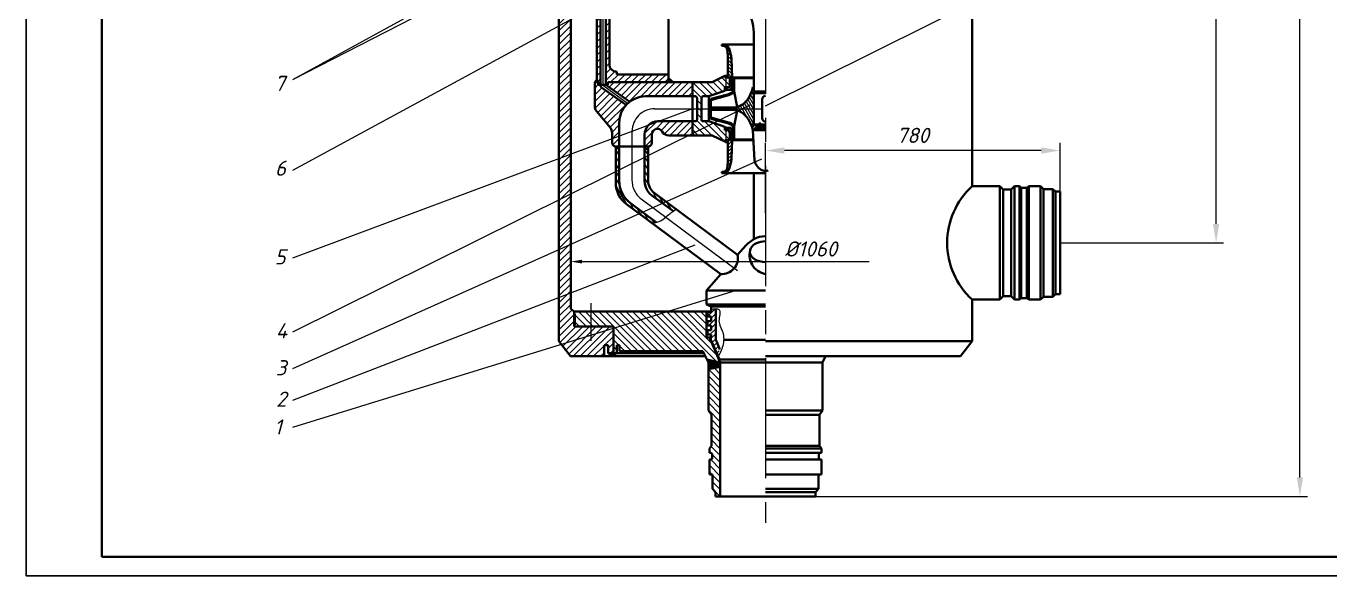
# Model space of a CAD drawing. Header units: millimetres. Extents: x 2879 to 23145, y -3142 to 6314.
# Drawn here: x 22546.3 to 22891.3, y -3142.4 to -2997.1 of the extents above; entities that cross this region are included whole.
import ezdxf

# ---------------------------------------------------------------- set-up
doc = ezdxf.new("R2010")
doc.units = ezdxf.units.MM
doc.linetypes.add('осевая', pattern=[50.8, 31.75, -6.35, 6.35, -6.35])
doc.layers.get('0').update_dxf_attribs({"lineweight": 40})
for name, color, linetype, lineweight in [('Оси', 7, 'осевая', 20), ('Размеры', 7, 'Continuous', 20), ('Тонкая', 7, 'Continuous', 25), ('штриховка', 7, 'Continuous', 20)]:
    doc.layers.add(name, color=color, linetype=linetype, lineweight=lineweight)
doc.styles.add('ADRF1', font='isocpeur.ttf', dxfattribs={"oblique": 15})
doc.styles.add('Размеры', font='isocpeur.ttf', dxfattribs={"oblique": 15})
doc.dimstyles.new('гост', dxfattribs={"dimtxt": 4, "dimasz": 5, "dimexe": 2, "dimexo": 0, "dimgap": 2, "dimtad": 1, "dimtoh": 1, "dimdec": 1, "dimlfac": 10, "dimtxsty": 'ADRF1', "dimcen": 2.5, "dimadec": 0, "dimazin": 0, "dimtfac": 1, "dimtdec": 1, "dimtmove": 0, "dimatfit": 3, "dimfxl": 1, "dimlwd": 20, "dimlwe": 20, "dimarcsym": 0})
pattern_1 = [(135, (-59.8167, -99.1006), (-0.89802561, -0.89802561), [])]
pattern_2 = [(45, (-59.81674, -99.1006), (-0.449012806, 0.449012806), [])]

# ---------------------------------------------------------------- blocks, each defined once
blk = doc.blocks.new('*D20')
at = {"layer": 'Defpoints', "color": 0, "transparency": 16777216}
for p in [(22801.87, -2620.22), (22861.15, -2620.22), (22819.88, -3054.37)]:
    blk.add_point(p, dxfattribs=at)
at = {"layer": 'Размеры', "color": 0, "linetype": 'Continuous', "lineweight": 20, "transparency": 16777216}
for p, q in [((22801.87, -2620.22), (22863.15, -2620.22)), ((22861.15, -3049.37), (22861.15, -2625.22)), ((22819.88, -3054.37), (22863.15, -3054.37))]:
    blk.add_line(p, q, dxfattribs=at)
at = {"layer": 'Размеры', "color": 0, "transparency": 16777216}
for points in [[(22860.31, -2625.22), (22861.98, -2625.22), (22861.15, -2620.22)], [(22860.31, -3049.37), (22861.98, -3049.37), (22861.15, -3054.37)]]:
    blk.add_solid(points, dxfattribs=at)
at = {"layer": 'Размеры', "color": 0, "transparency": 16777216, "insert": (22857.15, -2837.3), "char_height": 4, "attachment_point": 5, "rotation": 90, "style": 'ADRF1'}
blk.add_mtext('4480', dxfattribs=at)
blk = doc.blocks.new('*D24')
at = {"color": 0, "linetype": 'Continuous', "lineweight": 20, "transparency": 16777216}
for p, q in [((22741.99, -2327.81), (22885.32, -2327.81)), ((22883.32, -3116.37), (22883.32, -2332.81)), ((22741.95, -3121.37), (22885.32, -3121.37))]:
    blk.add_line(p, q, dxfattribs=at)
at = {"color": 0, "transparency": 16777216}
for points in [[(22882.49, -2332.81), (22884.16, -2332.81), (22883.32, -2327.81)], [(22882.49, -3116.37), (22884.16, -3116.37), (22883.32, -3121.37)]]:
    blk.add_solid(points, dxfattribs=at)
at = {"layer": 'Defpoints', "color": 0, "transparency": 16777216}
for p in [(22741.99, -2327.81), (22883.32, -2327.81), (22741.95, -3121.37)]:
    blk.add_point(p, dxfattribs=at)
at = {"color": 0, "transparency": 16777216, "insert": (22879.32, -2724.59), "char_height": 4, "attachment_point": 5, "rotation": 90, "style": 'ADRF1'}
blk.add_mtext('8080', dxfattribs=at)
blk = doc.blocks.new('*D25')
at = {"layer": 'Defpoints', "color": 0, "transparency": 16777216}
for p in [(22741.95, -3029.94), (22741.95, -3046.44), (22819.88, -3054.37)]:
    blk.add_point(p, dxfattribs=at)
at = {"layer": 'штриховка', "color": 0, "linetype": 'Continuous', "lineweight": 20, "transparency": 16777216}
for p, q in [((22741.95, -3046.44), (22741.95, -3027.94)), ((22819.88, -3054.37), (22819.88, -3027.94)), ((22814.88, -3029.94), (22746.95, -3029.94))]:
    blk.add_line(p, q, dxfattribs=at)
at = {"layer": 'штриховка', "color": 0, "transparency": 16777216}
for points in [[(22746.95, -3029.11), (22746.95, -3030.78), (22741.95, -3029.94)], [(22814.88, -3029.11), (22814.88, -3030.78), (22819.88, -3029.94)]]:
    blk.add_solid(points, dxfattribs=at)
at = {"layer": 'штриховка', "color": 0, "transparency": 16777216, "insert": (22780.91, -3025.94), "char_height": 4, "attachment_point": 5, "style": 'ADRF1'}
blk.add_mtext('780', dxfattribs=at)

msp = doc.modelspace()

# ---------------------------------------------------------------- hatches: boundary and pattern name
h = msp.add_hatch(color=256)
h.dxf.hatch_style = 1
h.paths.add_polyline_path([(22722.382, -3011.899), (22722.631, -3012.205), (22722.948, -3011.899)])
h.paths.add_polyline_path([(22722.631, -3025.545), (22722.424, -3025.931), (22722.868, -3025.931)])
h = msp.add_hatch(color=256)
h.dxf.hatch_style = 1
h.paths.add_polyline_path([(22703.242, -3028.896), (22702.354, -3028.896), (22702.353, -3029.479), (22703.242, -3029.231)])
h.paths.add_polyline_path([(22710.902, -3028.896), (22709.981, -3028.896), (22709.981, -3029.422), (22710.902, -3029.622)])
h = msp.add_hatch(color=256)
h.dxf.hatch_style = 1
h.paths.add_polyline_path([(22703.242, -3028.896), (22702.354, -3028.896), (22702.353, -3029.479), (22703.242, -3029.231)])
h.paths.add_polyline_path([(22710.902, -3028.896), (22709.981, -3028.896), (22709.981, -3029.422), (22710.902, -3029.622)])
h = msp.add_hatch(color=256)
h.dxf.hatch_style = 1
h.paths.add_polyline_path([(22726.448, -3085.177), (22726.847, -3085.982), (22726.847, -3087.72), (22729.997, -3087.113), (22729.997, -3085.982)])
at = {"layer": 'штриховка'}
h = msp.add_hatch(dxfattribs=at)
h.set_pattern_fill('ANSI31', color=256, scale=0.4)
h.set_pattern_definition([(45, (22269.3143, -3064.2929), (-0.8980256, 0.8980256), [])])
h.paths.add_polyline_path([(22690.444, -2995.146), (22694.585, -2991.561), (22694.585, -2985.633), (22690.444, -2985.633), (22687.298, -2988.085), (22687.298, -3036.234), (22690.444, -3036.234), (22690.444, -3011.779)])
h.paths.add_polyline_path([(22690.444, -3036.234), (22687.298, -3036.234), (22687.298, -3080.368), (22690.367, -3084.351), (22699.231, -3084.351), (22699.231, -3081.443), (22700.326, -3081.443), (22700.326, -3083.492), (22701.711, -3083.492), (22701.711, -3076.466), (22694.878, -3076.466), (22691.367, -3076.466), (22691.367, -3072.527), (22690.444, -3071.761), (22690.444, -3069.251)])
h.paths.add_polyline_path([(22690.444, -2976.683), (22690.444, -2902.979), (22687.298, -2902.979), (22687.298, -2903.896), (22687.298, -2988.085), (22690.444, -2985.633)])
h = msp.add_hatch(dxfattribs=at)
h.set_pattern_fill('ANSI31', color=256, scale=0.4)
h.set_pattern_definition([(45, (22325.3025, -3064.2929), (-0.8980256, 0.8980256), [])])
h.paths.add_polyline_path([(22700.636, -2986.53), (22700.636, -2988.085), (22699.672, -2988.085), (22699.672, -3011.899), (22699.672, -3012.547), (22700.252, -3012.547), (22700.252, -3011.899), (22700.636, -3011.899), (22716.312, -3011.899), (22716.312, -3009.814), (22702.636, -3009.814), (22702.636, -3009.1, -0.4142136), (22700.636, -3007.1), (22700.636, -2991.329, -0.4142136), (22702.636, -2989.329), (22702.636, -2988.616), (22716.312, -2988.616), (22716.312, -2986.53)])
h.paths.add_polyline_path([(22698.303, -2988.085), (22697.339, -2988.085), (22697.339, -2991.561), (22697.339, -3011.128), (22696.809, -3011.899), (22697.339, -3011.899), (22697.723, -3011.899), (22697.723, -3012.547), (22698.303, -3012.547), (22698.303, -3011.899)])
h = msp.add_hatch(dxfattribs=at)
h.set_pattern_fill('ANSI31', color=256, scale=0.2, angle=90)
h.set_pattern_definition([(135, (-59.81674, -99.1006), (-0.449012806, -0.449012806), [])])
h.paths.add_polyline_path([(22732.952, -3005.786, 0.0577595), (22732.778, -3004.648), (22732.381, -3003.199, 0.1984668), (22731.446, -3001.992, 0.1405318), (22731.181, -3001.916), (22730.384, -3001.916), (22730.384, -3002.259), (22730.776, -3002.259, -0.3785617), (22731.768, -3003.136), (22731.981, -3004.852, -0.0308192), (22732, -3005.16), (22732, -3010.24), (22731.585, -3010.24), (22731.585, -3010.611), (22733.128, -3010.611)])
h = msp.add_hatch(color=256, dxfattribs=at)
h.dxf.hatch_style = 1
h.paths.add_polyline_path([(22697.339, -3011.128), (22696.809, -3011.899), (22697.339, -3011.899), (22697.723, -3011.899)])
h.paths.add_polyline_path([(22716.477, -3011.899), (22717.485, -3011.899), (22716.312, -3010.857), (22716.312, -3011.899)])
h = msp.add_hatch(dxfattribs=at)
h.set_pattern_fill('ANSI31', color=256, scale=0.4, angle=90)
h.set_pattern_definition(pattern_1)
h.paths.add_polyline_path([(22731.166, -3013.224), (22731.585, -3013.224), (22731.585, -3010.611), (22731.166, -3010.611), (22731.166, -3010.24), (22727.862, -3011.899), (22722.948, -3011.899), (22722.631, -3012.205), (22722.631, -3015.297), (22722.631, -3015.615), (22723.365, -3015.615, -0.4142136), (22723.865, -3016.115), (22723.865, -3018.915), (22724.981, -3018.915), (22724.981, -3016.115, -0.4142136), (22725.481, -3015.615), (22726.931, -3015.615), (22731.166, -3014.184), (22731.166, -3013.888)])
h.paths.add_polyline_path([(22730.223, -3023.328), (22726.931, -3022.215), (22725.481, -3022.215, -0.4142136), (22724.981, -3021.715), (22724.981, -3018.915), (22723.865, -3018.915), (22723.865, -3021.715, -0.4142136), (22723.365, -3022.215), (22722.631, -3022.215), (22722.631, -3022.534), (22722.631, -3025.545), (22722.868, -3025.931), (22726.569, -3025.931)])
h.paths.add_polyline_path([(22731.583, -3024.606), (22731.166, -3024.606), (22731.166, -3023.942), (22731.166, -3023.647), (22730.223, -3023.328), (22726.569, -3025.931), (22727.862, -3025.931), (22731.166, -3027.59), (22731.166, -3027.219), (22731.583, -3027.219)])
h = msp.add_hatch(dxfattribs=at)
h.set_pattern_fill('ANSI31', color=256, scale=0.2)
h.set_pattern_definition(pattern_2)
h.paths.add_polyline_path([(22733.128, -3012.351), (22732.896, -3012.351), (22732.896, -3011.942), (22733.128, -3011.942), (22733.128, -3011.589), (22732.896, -3011.589), (22732.896, -3011.156), (22733.128, -3011.156), (22733.128, -3010.817), (22732.539, -3010.817), (22732.539, -3013.134), (22732.154, -3013.224), (22731.585, -3013.224), (22731.585, -3013.888), (22732.628, -3013.888, 0.4142136), (22733.128, -3013.388)])
h.paths.add_polyline_path([(22732.628, -3023.942), (22731.583, -3023.942), (22731.583, -3024.606), (22732.154, -3024.606), (22732.539, -3024.696), (22732.539, -3027.013), (22733.128, -3027.013), (22733.128, -3026.674), (22732.896, -3026.674), (22732.896, -3026.241), (22733.128, -3026.241), (22733.128, -3025.888), (22732.896, -3025.888), (22732.896, -3025.479), (22733.128, -3025.479), (22733.128, -3024.442, 0.4142136)])
h.paths.add_polyline_path([(22731.583, -3023.942), (22731.166, -3023.942), (22731.166, -3024.606), (22731.583, -3024.606)])
h.paths.add_polyline_path([(22731.585, -3013.224), (22731.166, -3013.224), (22731.166, -3013.888), (22731.585, -3013.888)])
h = msp.add_hatch(dxfattribs=at)
h.set_pattern_fill('ANSI31', color=256, scale=0.4, angle=90)
h.set_pattern_definition(pattern_1)
h.paths.add_polyline_path([(22732.539, -3024.696), (22732.154, -3024.606), (22731.583, -3024.606), (22731.583, -3027.219), (22732.539, -3027.219), (22732.539, -3027.013)])
h.paths.add_polyline_path([(22732.539, -3010.817), (22732.539, -3010.611), (22731.585, -3010.611), (22731.585, -3013.224), (22732.154, -3013.224), (22732.539, -3013.134)])
h = msp.add_hatch(dxfattribs=at)
h.set_pattern_fill('ANSI31', color=256, scale=0.4)
h.set_pattern_definition([(45, (-59.8167, -99.1006), (-0.89802561, 0.89802561), [])])
h.paths.add_polyline_path([(22722.631, -3012.205), (22722.382, -3011.899), (22716.477, -3011.899), (22700.636, -3011.899), (22700.252, -3011.899), (22700.252, -3012.547), (22699.672, -3012.547), (22705.779, -3016.904), (22705.99, -3017.055, -0.1646897), (22710.242, -3015.615), (22718.735, -3015.615), (22721.617, -3015.615), (22722.631, -3014.978)])
h.paths.add_polyline_path([(22722.631, -3023.902), (22722.631, -3022.534), (22722.631, -3022.215), (22718.735, -3022.215), (22713.481, -3022.215, 0.4142136), (22709.981, -3025.715), (22709.981, -3028.896), (22710.902, -3028.896, 0.4142136), (22711.902, -3027.896), (22711.902, -3025.655, -0.7779333), (22714.625, -3024.963, 0.2629444), (22716.338, -3025.931), (22718.569, -3025.931)])
h.paths.add_polyline_path([(22722.631, -3023.902), (22718.569, -3025.931), (22722.424, -3025.931), (22722.631, -3025.545)], flags=17)
h.paths.add_polyline_path([(22705.058, -3017.912), (22704.887, -3017.789), (22698.555, -3013.272, -0.2423474), (22698.303, -3012.783), (22698.303, -3012.547), (22697.723, -3012.547), (22697.723, -3011.899), (22697.339, -3011.899), (22696.809, -3011.899), (22696.809, -3018.259, 0.172764), (22697.26, -3019.524), (22700.904, -3023.991, -0.172764), (22701.354, -3025.255), (22701.354, -3027.896, 0.103013), (22701.437, -3028.296), (22703.242, -3027.161), (22703.242, -3022.615, -0.1863049)])
h.paths.add_polyline_path([(22703.242, -3027.161), (22701.437, -3028.296, 0.2984652), (22702.354, -3028.896), (22703.242, -3028.896)])
h = msp.add_hatch(dxfattribs=at)
h.set_pattern_fill('ANSI31', color=256, scale=0.2)
h.set_pattern_definition(pattern_2)
h.paths.add_polyline_path([(22738.872, -3014.168), (22738.872, -3013.235), (22738.609, -3013.235, -0.0389463), (22738.091, -3014.808), (22739.026, -3014.808), (22739.026, -3014.35), (22738.872, -3014.35)])
h.paths.add_polyline_path([(22740.409, -3023.195), (22738.954, -3023.195), (22738.954, -3023.023), (22738.091, -3023.023, -0.0389463), (22738.609, -3024.596), (22738.872, -3024.596), (22739.327, -3024.596), (22739.327, -3023.663), (22739.729, -3023.663), (22739.729, -3023.618), (22740.409, -3023.618)])
h.paths.add_polyline_path([(22741.468, -3023.195), (22740.409, -3023.195), (22740.409, -3023.618), (22741.09, -3023.618), (22741.09, -3023.663), (22741.468, -3023.663)])
h = msp.add_hatch(dxfattribs=at)
h.set_pattern_fill('ANSI31', color=256, scale=0.2, angle=75)
h.set_pattern_definition([(120, (-59.81674, -99.1006), (-0.549926131, -0.3175), [])])
h.paths.add_polyline_path([(22738.872, -3014.808), (22738.091, -3014.808, -0.0414001), (22737.33, -3016.275, -0.2579526), (22733.097, -3018.615), (22727.497, -3018.615), (22727.497, -3018.915), (22738.872, -3018.915)])
h.paths.add_polyline_path([(22738.872, -3018.915), (22736.417, -3018.915), (22735.287, -3019.72, -0.1399926), (22737.33, -3021.555, -0.0414001), (22738.091, -3023.023), (22738.872, -3023.023)])
h.paths.add_polyline_path([(22736.417, -3018.915), (22727.497, -3018.915), (22727.497, -3019.215), (22733.097, -3019.215, -0.1138488), (22735.287, -3019.72)])
h = msp.add_hatch(dxfattribs=at)
h.set_pattern_fill('ANSI31', color=256, scale=0.2)
h.set_pattern_definition(pattern_2)
h.paths.add_polyline_path([(22733.128, -3027.219), (22731.583, -3027.219), (22731.583, -3027.59), (22732, -3027.59), (22732, -3032.67, -0.0308192), (22731.981, -3032.978), (22731.768, -3034.694, -0.3785617), (22730.776, -3035.571), (22730.384, -3035.571), (22730.384, -3035.914), (22731.184, -3035.914, 0.132982), (22731.436, -3035.845), (22731.466, -3035.827, 0.1953863), (22732.381, -3034.631), (22732.778, -3033.182, 0.0577595), (22732.952, -3032.044)])
h.paths.add_polyline_path([(22731.583, -3027.219), (22731.166, -3027.219), (22731.166, -3027.59), (22731.583, -3027.59)], flags=17)
h = msp.add_hatch(dxfattribs=at)
h.set_pattern_fill('ANSI31', color=256, scale=0.3, angle=75)
h.set_pattern_definition([(120, (22325.3025, -3064.2929), (-0.8248892, -0.47625), [])])
edge = h.paths.add_edge_path()
edge.add_line((22703.242, -3037.879), (22703.242, -3029.231))
edge.add_line((22703.242, -3029.231), (22702.354, -3029.479))
edge.add_line((22702.354, -3029.479), (22702.346, -3038.496))
edge.add_arc((22709.346, -3038.502), 7, 179.95169, 233.42001)
edge.add_line((22705.174, -3044.123), (22711.967, -3049.164))
edge.add_spline(control_points=[(22711.967, -3049.164), (22712.344, -3049.103), (22712.721, -3049.043), (22713.085, -3048.957)], knot_values=[0, 0, 0, 0, 11.0656374, 11.0656374, 11.0656374, 11.0656374], degree=3, periodic=0)
edge.add_line((22713.085, -3048.957), (22706.273, -3043.902))
edge.add_arc((22710.742, -3037.879), 7.5, 180, 233.42001, ccw=False)
edge = h.paths.add_edge_path()
edge.add_line((22710.902, -3037.919), (22710.902, -3029.622))
edge.add_line((22710.902, -3029.622), (22709.981, -3029.422))
edge.add_line((22709.981, -3029.422), (22709.981, -3038.092))
edge.add_arc((22714.481, -3038.092), 4.5, 180, 233.42001)
edge.add_line((22711.799, -3041.705), (22717.699, -3046.083))
edge.add_spline(control_points=[(22717.699, -3046.083), (22717.946, -3045.906), (22718.171, -3045.707), (22718.356, -3045.463)], knot_values=[65.7912635, 65.7912635, 65.7912635, 65.7912635, 74.9638414, 74.9638414, 74.9638414, 74.9638414], degree=3, periodic=0)
edge.add_line((22718.356, -3045.463), (22712.518, -3041.131))
edge.add_arc((22714.902, -3037.919), 4, 180, 233.42001, ccw=False)
h = msp.add_hatch(dxfattribs=at)
h.set_pattern_fill('ANSI31', color=256, scale=0.4, angle=90)
h.set_pattern_definition([(135, (22269.3143, -3064.2929), (-0.8980256, -0.8980256), [])])
h.paths.add_polyline_path([(22726.335, -3072.527), (22692.618, -3072.527), (22691.367, -3072.527), (22691.367, -3073.112), (22691.527, -3073.112), (22691.527, -3076.062), (22691.367, -3076.062), (22691.367, -3076.466), (22694.878, -3076.466), (22701.711, -3076.466), (22701.711, -3083.492), (22702.64, -3083.492), (22702.64, -3081.443), (22703.296, -3081.443), (22703.296, -3082.993), (22725.369, -3082.993), (22726.448, -3085.177), (22729.997, -3085.982), (22727.382, -3080.003), (22727.27, -3080.003), (22727.27, -3079.37), (22726.335, -3079.37)])
h = msp.add_hatch(dxfattribs=at)
h.set_pattern_fill('ANSI31', color=256, scale=0.3)
h.set_pattern_definition([(45, (22325.3025, -3064.2929), (-0.6735192, 0.6735192), [])])
edge = h.paths.add_edge_path()
edge.add_line((22727.537, -3075.051), (22726.575, -3075.051))
edge.add_line((22726.575, -3075.051), (22726.575, -3076.186))
edge.add_line((22726.575, -3076.186), (22727.537, -3076.186))
edge.add_line((22727.537, -3076.186), (22727.537, -3077.454))
edge.add_line((22727.537, -3077.454), (22726.575, -3077.454))
edge.add_line((22726.575, -3077.454), (22726.575, -3078.589))
edge.add_line((22726.575, -3078.589), (22727.537, -3078.589))
edge.add_line((22727.537, -3078.589), (22727.518, -3079.37))
edge.add_line((22727.518, -3079.37), (22727.518, -3080.003))
edge.add_line((22727.518, -3080.003), (22729.336, -3084.158))
edge.add_spline(control_points=[(22729.438, -3084.392), (22729.171, -3083.781), (22729.473, -3083.183), (22729.875, -3082.568)], knot_values=[129.6238407, 129.6238407, 129.6238407, 129.6238407, 149.6213076, 149.6213076, 149.6213076, 149.6213076], degree=3, periodic=0)
edge.add_line((22729.875, -3082.568), (22728.944, -3080.379))
edge.add_arc((22730.784, -3079.596), 2, 180, 203.04623, ccw=False)
edge.add_line((22728.784, -3079.596), (22728.784, -3071.764))
edge.add_spline(control_points=[(22728.784, -3071.764), (22728.411, -3071.783), (22727.974, -3071.862), (22727.537, -3071.941)], knot_values=[0, 0, 0, 0, 10.5693789, 10.5693789, 10.5693789, 10.5693789], degree=3, periodic=0)
edge.add_line((22727.537, -3071.941), (22727.537, -3072.701))
edge.add_line((22727.537, -3072.701), (22726.575, -3072.701))
edge.add_line((22726.575, -3072.701), (22726.575, -3073.837))
edge.add_line((22726.575, -3073.837), (22727.537, -3073.837))
edge.add_line((22727.537, -3073.837), (22727.537, -3075.051))
h = msp.add_hatch(color=256, dxfattribs=at)
h.dxf.hatch_style = 1
h.paths.add_polyline_path([(22702.64, -3083.492), (22700.326, -3083.492, 0.4547517)])
h = msp.add_hatch(dxfattribs=at)
h.set_pattern_fill('ANSI31', color=256, scale=0.4, angle=90)
h.set_pattern_definition([(135, (22325.3025, -3050.7658), (-0.8980256, -0.8980256), [])])
h.paths.add_polyline_path([(22726.847, -3098.7), (22727.638, -3099.858), (22727.638, -3108.026), (22727.131, -3108.687), (22727.131, -3109.901), (22727.374, -3109.901, -0.4142136), (22727.874, -3110.401), (22727.874, -3111.17, -0.4142136), (22727.374, -3111.67), (22727.131, -3111.67), (22727.131, -3115.619), (22727.947, -3115.619), (22727.947, -3119.352), (22728.726, -3120.227), (22728.726, -3121.37), (22729.997, -3121.37), (22729.997, -3087.113), (22726.847, -3087.72)])

# ---------------------------------------------------------------- linework, layer by layer
for p, q in [((22566.34, -2306.406), (22566.34, -3137.406)), ((22687.298, -2903.896), (22687.298, -3080.368)), ((22796.596, -2903.896), (22796.596, -3039.368)), ((22698.303, -3011.899), (22698.303, -2988.085)), ((22699.672, -3011.899), (22699.672, -2988.085)), ((22716.312, -2988.616), (22716.312, -3009.814)), ((22697.339, -2991.561), (22697.339, -3011.128)), ((22700.636, -2991.329), (22700.636, -3007.1)), ((22690.444, -3011.779), (22690.444, -2995.146)), ((22738.872, -3013.235), (22738.872, -2998.956)), ((22738.872, -3013.235), (22738.872, -2999.316)), ((22731.184, -3001.916), (22730.384, -3001.916)), ((22730.384, -3001.916), (22730.384, -3002.259)), ((22730.384, -3001.916), (22738.872, -3001.916)), ((22730.776, -3002.259), (22730.384, -3002.259)), ((22731.466, -3002.004), (22731.436, -3001.985)), ((22731.981, -3004.852), (22731.768, -3003.136)), ((22732.778, -3004.648), (22732.381, -3003.199)), ((22732, -3010.24), (22732, -3005.16)), ((22733.128, -3010.611), (22732.952, -3005.786)), ((22696.809, -3011.899), (22697.339, -3011.128)), ((22697.339, -3011.128), (22697.723, -3011.899)), ((22702.636, -3009.1), (22702.636, -3009.814)), ((22702.636, -3009.814), (22716.312, -3009.814)), ((22716.312, -3009.814), (22716.312, -3011.899)), ((22716.312, -3010.857), (22717.485, -3011.899)), ((22731.166, -3010.24), (22727.862, -3011.899)), ((22731.166, -3010.611), (22731.166, -3010.24)), ((22731.166, -3010.24), (22732, -3010.24)), ((22731.166, -3010.611), (22731.166, -3010.24)), ((22731.166, -3010.24), (22732, -3010.24)), ((22733.128, -3010.611), (22731.166, -3010.611)), ((22733.128, -3010.611), (22731.166, -3010.611)), ((22732.539, -3010.817), (22732.539, -3010.611)), ((22732.539, -3010.817), (22732.539, -3010.611)), ((22732.539, -3013.134), (22732.539, -3010.817)), ((22732.539, -3010.817), (22738.872, -3010.817)), ((22732.539, -3013.134), (22732.539, -3010.817)), ((22732.539, -3013.134), (22732.539, -3010.817)), ((22732.539, -3010.817), (22738.872, -3010.817)), ((22733.128, -3011.156), (22732.896, -3011.156)), ((22732.896, -3011.156), (22732.896, -3011.589)), ((22733.128, -3010.611), (22738.872, -3010.611)), ((22733.128, -3010.611), (22738.872, -3010.611)), ((22733.128, -3010.817), (22733.128, -3011.156)), ((22733.128, -3011.156), (22733.197, -3011.156)), ((22733.197, -3011.055), (22733.197, -3012.955)), ((22733.697, -3010.955), (22733.297, -3010.955)), ((22733.697, -3013.969), (22733.697, -3010.955)), ((22738.869, -3010.955), (22738.872, -3010.955)), ((22738.869, -3010.955), (22738.872, -3010.955)), ((22738.869, -3010.955), (22738.872, -3010.955)), ((22738.869, -3010.955), (22738.872, -3010.955)), ((22690.444, -3011.779), (22690.444, -3069.251)), ((22696.809, -3011.899), (22696.809, -3018.259)), ((22696.809, -3011.899), (22697.339, -3011.899)), ((22696.809, -3011.899), (22697.339, -3011.899)), ((22697.723, -3011.899), (22697.339, -3011.899)), ((22697.723, -3011.899), (22697.339, -3011.899)), ((22697.723, -3011.899), (22697.723, -3012.547)), ((22697.723, -3012.547), (22698.303, -3012.547)), ((22698.303, -3012.547), (22698.303, -3011.899)), ((22698.303, -3012.547), (22699.672, -3012.547)), ((22698.303, -3012.783), (22698.303, -3012.547)), ((22698.303, -3012.783), (22698.303, -3012.547)), ((22698.555, -3013.272), (22704.887, -3017.789)), ((22699.672, -3012.547), (22699.672, -3011.899)), ((22700.252, -3012.547), (22699.672, -3012.547)), ((22699.672, -3012.547), (22705.779, -3016.904)), ((22700.252, -3011.899), (22700.636, -3011.899)), ((22700.252, -3011.899), (22700.252, -3012.547)), ((22716.477, -3011.899), (22700.636, -3011.899)), ((22727.862, -3011.899), (22716.477, -3011.899)), ((22722.382, -3011.899), (22722.631, -3012.205)), ((22722.631, -3012.205), (22722.948, -3011.899)), ((22722.631, -3015.297), (22722.631, -3012.205)), ((22731.166, -3014.184), (22726.931, -3015.615)), ((22732.154, -3013.224), (22731.166, -3013.224)), ((22731.166, -3013.888), (22731.166, -3013.224)), ((22732.154, -3013.224), (22731.166, -3013.224)), ((22731.166, -3013.888), (22731.166, -3013.224)), ((22732.154, -3013.224), (22731.166, -3013.224)), ((22731.166, -3013.888), (22731.166, -3013.224)), ((22731.166, -3013.888), (22731.166, -3014.184)), ((22732.652, -3013.888), (22731.166, -3013.888)), ((22731.166, -3013.888), (22731.166, -3014.184)), ((22732.652, -3013.888), (22731.166, -3013.888)), ((22731.166, -3013.888), (22731.166, -3014.184)), ((22732.154, -3013.224), (22732.539, -3013.134)), ((22732.154, -3013.224), (22732.539, -3013.134)), ((22732.154, -3013.224), (22732.539, -3013.134)), ((22732.154, -3013.224), (22732.539, -3013.134)), ((22732.154, -3013.224), (22732.539, -3013.134)), ((22732.154, -3013.224), (22732.539, -3013.134)), ((22732.652, -3013.888), (22732.154, -3013.888)), ((22732.652, -3013.888), (22732.154, -3013.888)), ((22732.628, -3013.888), (22733.257, -3013.888)), ((22732.628, -3013.888), (22733.397, -3013.888)), ((22732.896, -3011.589), (22733.128, -3011.589)), ((22733.128, -3011.942), (22732.896, -3011.942)), ((22732.896, -3011.942), (22732.896, -3012.351)), ((22733.128, -3011.942), (22732.896, -3011.942)), ((22732.896, -3011.942), (22732.896, -3012.351)), ((22732.896, -3012.351), (22733.128, -3012.351)), ((22732.896, -3012.351), (22733.128, -3012.351)), ((22733.128, -3011.589), (22733.128, -3011.942)), ((22733.128, -3011.589), (22733.128, -3011.942)), ((22733.128, -3011.589), (22733.128, -3011.942)), ((22733.128, -3011.589), (22733.128, -3011.942)), ((22733.128, -3011.589), (22733.197, -3011.589)), ((22733.128, -3011.942), (22733.197, -3011.942)), ((22733.128, -3012.351), (22733.128, -3013.388)), ((22733.128, -3012.351), (22733.128, -3013.388)), ((22733.128, -3012.351), (22733.197, -3012.351)), ((22733.197, -3012.955), (22733.397, -3012.955)), ((22733.397, -3013.969), (22733.397, -3012.955)), ((22733.636, -3014.311), (22734.46, -3018.426)), ((22738.609, -3013.235), (22738.872, -3013.235)), ((22738.609, -3013.235), (22738.872, -3013.235)), ((22738.872, -3013.235), (22738.872, -3014.168)), ((22738.872, -3013.235), (22738.872, -3014.168)), ((22738.872, -3013.235), (22738.872, -3014.168)), ((22738.872, -3014.168), (22738.872, -3014.35)), ((22738.872, -3014.168), (22738.872, -3014.35)), ((22738.872, -3014.168), (22738.872, -3014.35)), ((22739.026, -3014.35), (22738.872, -3014.35)), ((22739.026, -3014.35), (22738.872, -3014.35)), ((22739.026, -3014.35), (22738.872, -3014.35)), ((22739.026, -3014.808), (22739.026, -3014.35)), ((22739.026, -3014.35), (22741.947, -3014.35)), ((22739.026, -3014.808), (22739.026, -3014.35)), ((22739.026, -3014.35), (22741.947, -3014.35)), ((22739.026, -3014.808), (22739.026, -3014.35)), ((22739.026, -3014.35), (22741.947, -3014.35)), ((22704.887, -3017.789), (22705.058, -3017.912)), ((22705.779, -3016.904), (22705.99, -3017.055)), ((22718.735, -3015.615), (22710.242, -3015.615)), ((22723.365, -3015.615), (22718.735, -3015.615)), ((22722.631, -3015.297), (22722.631, -3018.915)), ((22723.865, -3016.115), (22723.865, -3018.915)), ((22724.981, -3016.115), (22724.981, -3018.915)), ((22726.931, -3015.615), (22725.481, -3015.615)), ((22726.931, -3022.215), (22726.931, -3015.615)), ((22731.89, -3015.099), (22727.497, -3016.305)), ((22731.89, -3015.399), (22727.497, -3016.605)), ((22727.497, -3016.605), (22727.497, -3016.305)), ((22727.497, -3018.615), (22727.497, -3016.605)), ((22738.091, -3014.808), (22741.947, -3014.808)), ((22738.1, -3014.808), (22741.947, -3014.808)), ((22738.1, -3014.808), (22741.947, -3014.808)), ((22738.1, -3014.808), (22741.947, -3014.808)), ((22738.872, -3014.808), (22738.872, -3018.915)), ((22738.872, -3014.808), (22738.872, -3018.915)), ((22741.047, -3016.415), (22741.047, -3018.915)), ((22741.047, -3016.415), (22741.047, -3018.915)), ((22697.26, -3019.524), (22700.904, -3023.991)), ((22722.631, -3022.534), (22722.631, -3018.915)), ((22723.865, -3021.715), (22723.865, -3018.915)), ((22724.981, -3021.715), (22724.981, -3018.915)), ((22733.097, -3018.615), (22727.497, -3018.615)), ((22727.497, -3018.615), (22727.497, -3018.915)), ((22727.497, -3019.215), (22727.497, -3018.915)), ((22733.097, -3019.215), (22727.497, -3019.215)), ((22727.497, -3019.215), (22727.497, -3021.225)), ((22731.89, -3022.431), (22727.497, -3021.225)), ((22727.497, -3021.225), (22727.497, -3021.525)), ((22733.636, -3023.519), (22734.46, -3019.405)), ((22738.872, -3023.023), (22738.872, -3018.915)), ((22738.872, -3023.023), (22738.872, -3018.915)), ((22741.047, -3021.415), (22741.047, -3018.915)), ((22741.047, -3021.415), (22741.047, -3018.915)), ((22703.242, -3022.615), (22703.242, -3037.879)), ((22718.735, -3022.215), (22713.481, -3022.215)), ((22723.365, -3022.215), (22718.735, -3022.215)), ((22722.631, -3022.534), (22722.631, -3025.545)), ((22726.931, -3022.215), (22725.481, -3022.215)), ((22731.166, -3023.647), (22726.931, -3022.215)), ((22731.89, -3022.731), (22727.497, -3021.525)), ((22731.166, -3023.942), (22731.166, -3023.647)), ((22731.166, -3024.606), (22731.166, -3023.942)), ((22732.652, -3023.942), (22731.166, -3023.942)), ((22732.154, -3024.606), (22731.166, -3024.606)), ((22732.154, -3024.606), (22732.539, -3024.696)), ((22732.539, -3024.696), (22732.539, -3027.013)), ((22733.128, -3025.479), (22733.128, -3024.442)), ((22733.197, -3026.775), (22733.197, -3024.875)), ((22733.197, -3024.875), (22733.397, -3024.875)), ((22733.397, -3023.863), (22733.397, -3024.875)), ((22733.697, -3023.861), (22733.697, -3026.875)), ((22738.091, -3023.023), (22741.947, -3023.023)), ((22738.1, -3023.023), (22741.947, -3023.023)), ((22741.947, -3023.023), (22738.1, -3023.023)), ((22741.947, -3023.023), (22738.1, -3023.023)), ((22738.1, -3023.023), (22741.947, -3023.023)), ((22738.1, -3023.023), (22741.947, -3023.023)), ((22741.947, -3023.023), (22738.1, -3023.023)), ((22741.947, -3023.023), (22738.1, -3023.023)), ((22738.1, -3023.023), (22741.947, -3023.023)), ((22738.609, -3024.596), (22738.872, -3024.596)), ((22738.609, -3024.596), (22738.872, -3024.596)), ((22738.609, -3024.596), (22739.076, -3032.561)), ((22738.872, -3024.596), (22741.947, -3024.596)), ((22741.947, -3024.596), (22738.872, -3024.596)), ((22741.947, -3024.596), (22738.872, -3024.596)), ((22738.872, -3024.596), (22741.947, -3024.596)), ((22738.872, -3024.596), (22741.947, -3024.596)), ((22741.947, -3024.596), (22738.872, -3024.596)), ((22741.947, -3024.596), (22738.872, -3024.596)), ((22738.872, -3024.596), (22741.947, -3024.596)), ((22738.954, -3023.023), (22738.954, -3023.195)), ((22738.954, -3023.023), (22738.954, -3023.195)), ((22738.954, -3023.195), (22741.947, -3023.195)), ((22738.954, -3023.195), (22741.947, -3023.195)), ((22739.326, -3023.663), (22739.781, -3023.663)), ((22739.326, -3023.663), (22739.781, -3023.663)), ((22739.327, -3024.596), (22739.327, -3023.663)), ((22739.327, -3024.596), (22739.327, -3023.663)), ((22739.729, -3023.663), (22739.729, -3023.618)), ((22739.729, -3023.618), (22740.409, -3023.618)), ((22739.729, -3023.663), (22739.729, -3023.618)), ((22739.729, -3023.618), (22740.409, -3023.618)), ((22739.781, -3024.131), (22739.781, -3023.618)), ((22739.781, -3024.131), (22739.781, -3023.618)), ((22740.409, -3024.229), (22739.923, -3024.229)), ((22740.409, -3024.229), (22739.923, -3024.229)), ((22740.069, -3023.618), (22740.069, -3024.131)), ((22740.069, -3023.618), (22740.069, -3024.131)), ((22740.409, -3024.852), (22740.409, -3022.58)), ((22740.409, -3024.852), (22740.409, -3022.58)), ((22741.09, -3023.618), (22740.409, -3023.618)), ((22741.09, -3023.618), (22740.409, -3023.618)), ((22740.409, -3024.229), (22740.896, -3024.229)), ((22740.409, -3024.229), (22740.896, -3024.229)), ((22740.75, -3023.618), (22740.75, -3024.131)), ((22740.75, -3023.618), (22740.75, -3024.131)), ((22741.038, -3024.131), (22741.038, -3023.618)), ((22741.038, -3024.131), (22741.038, -3023.618)), ((22741.581, -3023.663), (22741.038, -3023.663)), ((22741.581, -3023.663), (22741.038, -3023.663)), ((22741.09, -3023.663), (22741.09, -3023.618)), ((22741.09, -3023.663), (22741.09, -3023.618)), ((22741.468, -3023.195), (22741.468, -3023.663)), ((22741.468, -3023.195), (22741.468, -3023.663)), ((22741.581, -3023.195), (22741.581, -3024.596)), ((22741.581, -3023.195), (22741.581, -3024.596)), ((22741.637, -3024.596), (22741.637, -3023.195)), ((22741.637, -3024.596), (22741.637, -3023.195)), ((22701.354, -3027.896), (22701.354, -3025.255)), ((22709.981, -3025.715), (22709.981, -3038.092)), ((22711.902, -3025.654), (22711.902, -3027.896)), ((22727.862, -3025.931), (22716.338, -3025.931)), ((22722.424, -3025.931), (22722.631, -3025.545)), ((22722.631, -3025.545), (22722.868, -3025.931)), ((22731.166, -3027.59), (22727.862, -3025.931)), ((22733.128, -3027.219), (22731.166, -3027.219)), ((22731.166, -3027.219), (22731.166, -3027.59)), ((22731.166, -3027.59), (22732, -3027.59)), ((22731.166, -3027.59), (22732, -3027.59)), ((22732, -3027.59), (22732, -3032.67)), ((22732.539, -3027.013), (22738.751, -3027.013)), ((22732.539, -3027.013), (22732.539, -3027.219)), ((22732.896, -3025.888), (22732.896, -3025.479)), ((22732.896, -3025.479), (22733.128, -3025.479)), ((22733.128, -3025.888), (22732.896, -3025.888)), ((22732.896, -3026.674), (22732.896, -3026.241)), ((22732.896, -3026.241), (22733.128, -3026.241)), ((22733.128, -3026.674), (22732.896, -3026.674)), ((22733.128, -3027.219), (22732.952, -3032.044)), ((22733.128, -3026.241), (22733.128, -3025.888)), ((22733.128, -3027.013), (22733.128, -3026.674)), ((22733.128, -3027.219), (22738.763, -3027.219)), ((22733.697, -3026.875), (22733.297, -3026.875)), ((22702.354, -3028.896), (22702.346, -3038.496)), ((22702.353, -3029.479), (22703.242, -3029.231)), ((22702.353, -3029.479), (22703.242, -3029.231)), ((22703.275, -3028.896), (22702.354, -3028.896)), ((22703.275, -3028.896), (22709.981, -3028.896)), ((22709.981, -3028.896), (22710.902, -3028.896)), ((22709.981, -3028.896), (22710.902, -3028.896)), ((22709.981, -3029.422), (22710.902, -3029.622)), ((22709.981, -3029.422), (22710.902, -3029.622)), ((22710.902, -3028.896), (22710.902, -3037.919)), ((22731.981, -3032.978), (22731.768, -3034.694)), ((22732.778, -3033.182), (22732.381, -3034.631)), ((22730.776, -3035.571), (22730.384, -3035.571)), ((22730.384, -3035.914), (22730.384, -3035.571)), ((22731.184, -3035.914), (22730.384, -3035.914)), ((22730.384, -3035.914), (22741.947, -3035.914)), ((22731.466, -3035.827), (22731.436, -3035.845)), ((22738.872, -3035.914), (22738.872, -3053.405)), ((22711.799, -3041.705), (22717.699, -3046.083)), ((22712.518, -3041.131), (22734.584, -3057.507)), ((22796.596, -3039.368), (22803.976, -3039.368)), ((22803.976, -3039.368), (22803.976, -3054.368)), ((22803.976, -3039.368), (22804.777, -3040.243)), ((22804.777, -3040.243), (22805.876, -3040.243)), ((22804.777, -3040.243), (22804.777, -3054.368)), ((22806.974, -3040.243), (22805.876, -3040.243)), ((22807.776, -3039.368), (22806.974, -3040.243)), ((22806.974, -3040.243), (22806.974, -3054.368)), ((22807.776, -3039.368), (22807.776, -3054.368)), ((22807.776, -3039.368), (22809.155, -3039.368)), ((22809.155, -3039.368), (22809.155, -3054.368)), ((22809.155, -3039.368), (22809.616, -3039.792)), ((22809.616, -3039.792), (22811.114, -3039.792)), ((22809.616, -3039.792), (22809.616, -3054.368)), ((22811.576, -3039.368), (22811.114, -3039.792)), ((22811.114, -3039.792), (22811.114, -3054.368)), ((22811.576, -3039.368), (22811.576, -3054.368)), ((22811.576, -3039.368), (22814.675, -3039.368)), ((22814.675, -3039.368), (22814.675, -3054.368)), ((22814.675, -3039.368), (22815.463, -3040.131)), ((22815.463, -3040.131), (22815.463, -3054.368)), ((22815.463, -3040.131), (22818.001, -3040.131)), ((22818.001, -3040.131), (22818.001, -3054.368)), ((22818.001, -3040.131), (22818.698, -3040.783)), ((22818.698, -3040.783), (22818.698, -3054.368)), ((22818.698, -3040.783), (22819.878, -3040.783)), ((22819.878, -3040.783), (22819.878, -3054.368)), ((22705.174, -3044.123), (22730.11, -3062.628)), ((22706.273, -3043.902), (22713.085, -3048.957)), ((22734.584, -3057.507), (22736.75, -3055.028)), ((22738.872, -3053.405), (22737.258, -3054.566)), ((22803.976, -3069.368), (22803.976, -3054.368)), ((22804.777, -3068.494), (22804.777, -3054.368)), ((22806.974, -3068.494), (22806.974, -3054.368)), ((22807.776, -3069.368), (22807.776, -3054.368)), ((22809.155, -3069.368), (22809.155, -3054.368)), ((22809.616, -3068.945), (22809.616, -3054.368)), ((22811.114, -3068.945), (22811.114, -3054.368)), ((22811.576, -3069.368), (22811.576, -3054.368)), ((22814.675, -3069.368), (22814.675, -3054.368)), ((22815.463, -3068.606), (22815.463, -3054.368)), ((22818.001, -3068.606), (22818.001, -3054.368)), ((22818.698, -3067.954), (22818.698, -3054.368)), ((22819.878, -3067.954), (22819.878, -3054.368)), ((22726.366, -3066.913), (22730.11, -3062.628)), ((22690.444, -3069.251), (22690.444, -3071.761)), ((22726.366, -3070.617), (22726.366, -3066.913)), ((22726.366, -3066.913), (22741.947, -3066.913)), ((22796.596, -3069.368), (22803.976, -3069.368)), ((22796.596, -3069.368), (22796.596, -3080.368)), ((22803.976, -3069.368), (22804.777, -3068.494)), ((22804.777, -3068.494), (22805.876, -3068.494)), ((22806.974, -3068.494), (22805.876, -3068.494)), ((22807.776, -3069.368), (22806.974, -3068.494)), ((22807.776, -3069.368), (22809.155, -3069.368)), ((22809.155, -3069.368), (22809.616, -3068.945)), ((22809.616, -3068.945), (22811.114, -3068.945)), ((22811.576, -3069.368), (22811.114, -3068.945)), ((22811.576, -3069.368), (22814.675, -3069.368)), ((22814.675, -3069.368), (22815.463, -3068.606)), ((22815.463, -3068.606), (22818.001, -3068.606)), ((22818.001, -3068.606), (22818.698, -3067.954)), ((22818.698, -3067.954), (22819.878, -3067.954)), ((22690.444, -3071.761), (22691.367, -3072.527)), ((22691.367, -3072.527), (22691.367, -3076.466)), ((22692.618, -3072.527), (22691.367, -3072.527)), ((22691.367, -3073.112), (22691.527, -3073.112)), ((22691.527, -3073.112), (22691.527, -3076.062)), ((22692.618, -3072.527), (22726.335, -3072.527)), ((22726.335, -3072.527), (22726.335, -3079.37)), ((22726.335, -3072.527), (22727.537, -3072.527)), ((22727.537, -3071.181), (22726.366, -3070.617)), ((22726.366, -3070.617), (22741.947, -3070.617)), ((22727.537, -3072.701), (22726.575, -3072.701)), ((22726.575, -3072.701), (22726.575, -3073.837)), ((22727.537, -3072.701), (22727.537, -3071.181)), ((22727.537, -3071.181), (22741.947, -3071.181)), ((22728.784, -3071.764), (22728.784, -3079.596)), ((22691.367, -3076.062), (22691.527, -3076.062)), ((22691.367, -3076.466), (22694.878, -3076.466)), ((22694.878, -3076.466), (22701.711, -3076.466)), ((22701.711, -3076.466), (22701.711, -3083.492)), ((22726.575, -3073.837), (22727.537, -3073.837)), ((22727.537, -3075.051), (22726.575, -3075.051)), ((22726.575, -3075.051), (22726.575, -3076.186)), ((22726.575, -3076.186), (22727.537, -3076.186)), ((22727.537, -3073.837), (22727.537, -3075.051)), ((22727.537, -3076.186), (22727.537, -3077.454)), ((22726.335, -3079.37), (22727.27, -3079.37)), ((22727.537, -3077.454), (22726.575, -3077.454)), ((22726.575, -3077.454), (22726.575, -3078.589)), ((22726.575, -3078.589), (22727.537, -3078.589)), ((22727.27, -3079.37), (22727.27, -3080.003)), ((22727.27, -3079.37), (22727.518, -3079.37)), ((22727.27, -3080.003), (22727.518, -3080.003)), ((22729.997, -3085.982), (22727.382, -3080.003)), ((22727.537, -3078.589), (22727.518, -3079.37)), ((22727.518, -3080.003), (22727.518, -3079.351)), ((22729.786, -3085.189), (22727.518, -3080.003)), ((22731.019, -3080.003), (22741.947, -3080.003)), ((22687.298, -3080.368), (22690.367, -3084.351)), ((22700.326, -3081.443), (22699.231, -3081.443)), ((22699.231, -3081.443), (22699.231, -3084.351)), ((22700.326, -3083.492), (22700.326, -3081.443)), ((22700.326, -3083.492), (22725.616, -3083.492)), ((22702.64, -3083.492), (22702.64, -3081.443)), ((22702.64, -3081.443), (22703.296, -3081.443)), ((22703.296, -3081.443), (22703.296, -3082.993)), ((22703.296, -3082.993), (22725.369, -3082.993)), ((22726.847, -3085.982), (22725.369, -3082.993)), ((22728.944, -3080.379), (22729.875, -3082.568)), ((22796.596, -3080.368), (22741.947, -3080.368)), ((22796.596, -3080.368), (22793.526, -3084.351)), ((22690.367, -3084.351), (22690.367, -3084.351)), ((22690.367, -3084.351), (22726.04, -3084.351)), ((22729.997, -3085.982), (22726.448, -3085.177)), ((22726.847, -3085.982), (22726.847, -3098.7)), ((22729.786, -3085.189), (22741.947, -3085.189)), ((22729.997, -3121.37), (22729.997, -3085.982)), ((22729.997, -3085.982), (22741.947, -3085.982)), ((22793.526, -3084.351), (22741.947, -3084.351)), ((22741.947, -3084.351), (22757.047, -3084.351)), ((22757.047, -3085.982), (22741.947, -3085.982)), ((22757.047, -3085.982), (22757.853, -3084.351)), ((22757.047, -3085.982), (22757.853, -3084.351)), ((22757.047, -3085.982), (22757.047, -3098.7)), ((22757.047, -3085.982), (22757.047, -3098.7)), ((22793.526, -3084.351), (22793.526, -3084.351)), ((22726.847, -3087.72), (22729.997, -3087.113)), ((22726.847, -3098.7), (22727.638, -3099.858)), ((22727.638, -3099.858), (22727.638, -3108.026)), ((22741.947, -3098.7), (22757.047, -3098.7)), ((22756.255, -3099.858), (22741.947, -3099.858)), ((22757.047, -3098.7), (22756.255, -3099.858)), ((22756.255, -3099.858), (22756.255, -3108.026)), ((22727.638, -3108.026), (22727.131, -3108.687)), ((22727.131, -3108.687), (22727.131, -3109.901)), ((22727.131, -3109.901), (22727.374, -3109.901)), ((22727.874, -3110.401), (22727.874, -3111.17)), ((22756.255, -3108.026), (22741.947, -3108.026)), ((22756.762, -3108.687), (22741.947, -3108.687)), ((22756.762, -3109.901), (22741.947, -3109.901)), ((22756.02, -3110.401), (22756.02, -3111.17)), ((22756.255, -3108.026), (22756.762, -3108.687)), ((22756.762, -3108.687), (22756.762, -3109.901)), ((22727.374, -3111.67), (22727.131, -3111.67)), ((22727.131, -3111.67), (22727.131, -3115.619)), ((22756.02, -3111.67), (22741.947, -3111.67)), ((22756.02, -3111.67), (22756.762, -3111.67)), ((22756.762, -3111.67), (22756.762, -3115.619)), ((22727.131, -3115.619), (22727.947, -3115.619)), ((22727.947, -3115.619), (22727.947, -3119.352)), ((22756.762, -3115.619), (22741.947, -3115.619)), ((22755.947, -3115.619), (22755.947, -3119.352)), ((22727.947, -3119.352), (22728.726, -3120.227)), ((22728.726, -3120.227), (22728.726, -3121.37)), ((22728.726, -3121.37), (22741.947, -3121.37)), ((22755.947, -3119.352), (22741.947, -3119.352)), ((22755.168, -3120.227), (22741.947, -3120.227)), ((22755.168, -3121.37), (22741.947, -3121.37)), ((22755.947, -3119.352), (22755.168, -3120.227)), ((22755.168, -3120.227), (22755.168, -3121.37)), ((22566.34, -3137.406), (23135.34, -3137.406))]:
    msp.add_line(p, q)
for centre, radius, start, end in [((22725.302, -2999.314), 13.575, 358.48627, 59.48058), ((22730.776, -3003.259), 1, 7.06102, 90), ((22731.182, -3002.416), 0.5, 59.53078, 90.16944), ((22730.452, -3003.727), 2, 15.30865, 59.53078), ((22702.636, -3007.1), 2, 180, 270), ((22729.5, -3005.16), 2.5, 0, 7.06102), ((22727.955, -3005.968), 5, 2.08584, 15.30865), ((22733.297, -3011.055), 0.1, 90, 180), ((22698.903, -3012.783), 0.6, 180, 234.49135), ((22730.994, -3011.522), 3.688, 284.05591, 303.83864), ((22732.628, -3013.388), 0.5, 270, 0), ((22732.628, -3013.388), 0.5, 270, 0), ((22732.646, -3013.95), 0.751, 302.3657, 358.58885), ((22732.697, -3013.969), 1, 304.67863, 0), ((22728.268, -3010.703), 10.646, 337.32105, 346.24237), ((22710.242, -3022.615), 7, 90, 180), ((22723.365, -3016.115), 0.5, 0, 90), ((22725.481, -3016.115), 0.5, 90, 180), ((22731.152, -3011.868), 3.607, 281.80877, 305.87827), ((22733.097, -3013.615), 5, 270, 327.85713), ((22728.863, -3010.955), 10, 327.85713, 337.33992), ((22741.947, -3016.415), 0.9, 90, 180), ((22741.947, -3016.415), 0.9, 90, 180), ((22741.947, -3016.415), 0.9, 90, 180), ((22698.809, -3018.259), 2, 180, 219.20757), ((22733.097, -3024.215), 5, 32.14287, 90), ((22741.947, -3021.415), 0.9, 180, 270), ((22741.947, -3021.415), 0.9, 180, 270), ((22741.947, -3021.415), 0.9, 180, 270), ((22699.354, -3025.255), 2, 0, 39.20757), ((22713.481, -3025.715), 3.5, 90, 180), ((22713.351, -3025.654), 1.449, 29.97808, 179.98262), ((22716.338, -3023.931), 2, 208.90667, 270), ((22723.365, -3021.715), 0.5, 270, 0), ((22725.481, -3021.715), 0.5, 180, 270), ((22731.152, -3025.962), 3.607, 54.12173, 78.19123), ((22730.994, -3026.308), 3.688, 56.16136, 75.94409), ((22732.628, -3024.442), 0.5, 0, 90), ((22732.646, -3023.88), 0.751, 1.41115, 57.6343), ((22732.697, -3023.861), 1, 0, 55.32137), ((22728.863, -3026.875), 10, 22.66008, 32.14287), ((22728.268, -3027.127), 10.646, 13.75763, 22.67895), ((22739.925, -3024.075), 0.155, 201.31612, 338.68388), ((22739.925, -3024.075), 0.155, 201.31612, 338.68388), ((22740.409, -3023.592), 0.637, 237.70301, 302.29699), ((22740.409, -3023.592), 0.637, 237.70301, 302.29699), ((22740.894, -3024.075), 0.155, 201.31612, 338.68388), ((22740.894, -3024.075), 0.155, 201.31612, 338.68388), ((22702.354, -3027.896), 1, 180, 270), ((22710.902, -3027.896), 1, 270, 0), ((22733.297, -3026.775), 0.1, 180, 270), ((22730.776, -3034.571), 1, 270, 352.93898), ((22730.452, -3034.103), 2, 300.46922, 344.69135), ((22729.5, -3032.67), 2.5, 352.93898, 0), ((22727.955, -3031.862), 5, 344.69135, 357.91416), ((22742.448, -3032.028), 3.414, 188.98363, 249.22244), ((22741.947, -3033.349), 2, 249.22244, 270), ((22741.947, -3033.349), 2, 270, 290.77756), ((22709.346, -3038.502), 7, 179.95169, 233.42001), ((22710.742, -3037.879), 7.5, 180, 233.42001), ((22714.481, -3038.092), 4.5, 180, 233.42001), ((22714.902, -3037.919), 4, 180, 233.42001), ((22731.182, -3035.414), 0.5, 269.83056, 300.46922), ((22810.347, -3054.368), 20.332, 132.55663, 227.44337), ((22739.01, -3057.001), 3, 125.71812, 138.85692), ((22742.947, -3057.513), 5.212, 160.60896, 258.93798), ((22741.947, -3058.727), 6.146, 90, 120.01523), ((22730.338, -3058.312), 4.322, 266.97323, 10.74062), ((22730.784, -3079.596), 2, 180, 203.04623), ((22701.483, -3082.483), 1.536, 221.09251, 318.90749), ((22727.374, -3110.401), 0.5, 0, 90), ((22727.374, -3111.17), 0.5, 270, 0), ((22756.52, -3110.401), 0.5, 90, 180), ((22756.52, -3111.17), 0.5, 180, 270)]:
    msp.add_arc(centre, radius, start, end)
for start_param, end_param in [(4.712389, 5.9482113), (6.2831853, 7.8539816)]:
    msp.add_ellipse((22741.947, -3056.691), major_axis=(-4.147, 0), ratio=0.6666667, start_param=start_param, end_param=end_param)
at = {"layer": 'Оси'}
for p, q in [((22741.947, -2322.815), (22741.947, -3128.34)), ((22698.988, -3012.547), (22698.988, -2985.333)), ((22731.585, -3014.26), (22731.585, -3009.913)), ((22705.481, -3017.484), (22699.194, -3012.928)), ((22712.628, -3018.915), (22741.047, -3018.915)), ((22706.628, -3024.915), (22706.628, -3037.909)), ((22731.583, -3028.037), (22731.583, -3023.56)), ((22709.052, -3042.727), (22736.02, -3062.74)), ((22695.77, -3070.317), (22695.77, -3080.222))]:
    msp.add_line(p, q, dxfattribs=at)
for centre, radius, start, end in [((22699.488, -3012.523), 0.5, 180, 234.07194), ((22712.628, -3024.915), 6, 90, 180), ((22712.628, -3037.909), 6, 180, 233.42001)]:
    msp.add_arc(centre, radius, start, end, dxfattribs=at)
at = {"layer": 'Размеры'}
for p, q in [((22708.32, -2961.139), (22616.841, -3011.233)), ((22711.295, -2962.807), (22616.841, -3011.233)), ((22727.652, -2975.117), (22616.841, -3035.22)), ((22741.947, -3018.095), (22805.643, -2986.449)), ((22737.825, -3017.912), (22616.841, -3078.006)), ((22722.631, -3018.915), (22616.841, -3058.442)), ((22740.89, -3032.26), (22616.841, -3087.698)), ((22723.289, -3054.955), (22616.841, -3096.007)), ((22734.156, -3066.913), (22616.841, -3103.188))]:
    msp.add_line(p, q, dxfattribs=at)
at = {"layer": 'Размеры', "linetype": 'Continuous', "lineweight": 20}
msp.add_line((22691.444, -3059.315), (22769.342, -3059.315), dxfattribs=at)
at = {"layer": 'Тонкая'}
for p, q in [((22546.34, -3142.406), (22546.34, -2301.406)), ((22726.366, -3066.913), (22734.156, -3066.913)), ((23140.34, -3142.406), (22546.34, -3142.406))]:
    msp.add_line(p, q, dxfattribs=at)
at = {"layer": 'штриховка', "linetype": 'Continuous', "lineweight": 20}
for p, q in [((22690.444, -3054.903), (22690.444, -3059.515)), ((22729.997, -3103.676), (22729.997, -3104.441)), ((22741.947, -3103.676), (22741.947, -3104.441))]:
    msp.add_line(p, q, dxfattribs=at)
at = {"layer": 'штриховка'}
for points, end_tangent in [([(22711.967, -3049.164), (22714.334, -3048.489), (22716.065, -3047.098), (22718.356, -3045.463)], (0.6036367, 0.7972595)), ([(22727.537, -3071.941), (22729.643, -3071.941), (22729.643, -3075.083), (22730.511, -3077.575), (22730.734, -3081.179), (22729.438, -3084.392)], (0.4007717, -0.9161779))]:
    msp.add_spline(points, degree=3, dxfattribs=dict(at, end_tangent=end_tangent))
msp.add_solid([(22693.418, -3058.819), (22693.418, -3059.811), (22690.444, -3059.315)], dxfattribs=at)

# ---------------------------------------------------------------- texts
at = {"layer": 'Размеры', "char_height": 4, "attachment_point": 1, "style": 'Размеры'}
for s, insert in [('7', (22612.043, -3010.194)), ('6', (22612.171, -3032.622)), ('5', (22612.074, -3056.072)), ('4', (22612.406, -3075.597)), ('3', (22612.387, -3085.377)), ('2', (22612.489, -3093.679)), ('1', (22611.976, -3101.024))]:
    msp.add_mtext_dynamic_manual_height_columns(s, width=41.76858, gutter_width=12.5, heights=[0], dxfattribs=dict(at, insert=insert))
at = {"layer": 'Размеры', "insert": (22753.97, -3055.973), "char_height": 4, "attachment_point": 5, "style": 'ADRF1'}
msp.add_mtext('%%C1060', dxfattribs=at)

# ---------------------------------------------------------------- dimensions: what is measured, and where the dimension line sits
dim = msp.add_linear_dim(base=(22883.322, -2327.815), p1=(22741.947, -3121.37), p2=(22741.989, -2327.815), angle=90, text='8080', dimstyle='гост')
dim.commit()
dim.dimension.update_dxf_attribs({"geometry": '*D24', "text_midpoint": (22879.322, -2724.592)})
at = {"layer": 'Размеры'}
dim = msp.add_linear_dim(base=(22861.148, -2620.225), p1=(22819.878, -3054.368), p2=(22801.87, -2620.225), angle=90, text='4480', dimstyle='гост', dxfattribs=at)
dim.commit()
dim.dimension.update_dxf_attribs({"geometry": '*D20', "text_midpoint": (22857.148, -2837.297)})
at = {"layer": 'штриховка'}
dim = msp.add_linear_dim(base=(22741.947, -3029.943), p1=(22819.878, -3054.368), p2=(22741.947, -3046.439), text='780', dimstyle='гост', dxfattribs=at)
dim.commit()
dim.dimension.update_dxf_attribs({"geometry": '*D25', "text_midpoint": (22780.912, -3025.943)})

doc.saveas('drawing.dxf')
